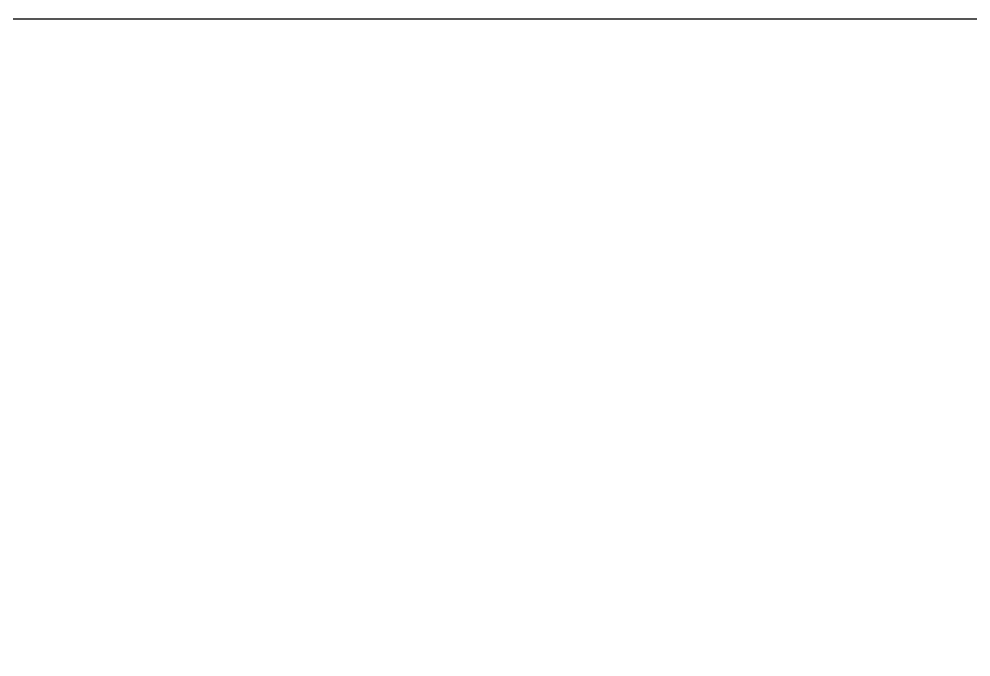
# Model space of a CAD drawing. Extents: x 4 to 307, y 9 to 217.
# Drawn here: x 258.827 to 262.819, y 94.58 to 97.257 of the extents above; entities that cross this region are included whole.
import ezdxf

# ---------------------------------------------------------------- set-up
doc = ezdxf.new("R2010")
doc.units = 0
doc.header["$MEASUREMENT"] = 0
doc.layers.add('EBENE_1', color=7, linetype='CONTINUOUS')

msp = doc.modelspace()

# ---------------------------------------------------------------- linework, layer by layer
at = {"layer": 'EBENE_1'}
msp.add_open_spline([(278.5113, 13.3604), (278.5113, 13.3604), (268.9354, 13.3604), (268.9354, 13.3604), (268.9354, 13.3604), (268.9354, 9.4489), (268.9354, 9.4489), (268.9354, 9.4489), (258.9532, 9.4489), (258.9532, 9.4489), (258.9532, 9.4489), (258.9532, 13.3604), (258.9532, 13.3604), (258.9532, 13.3604), (228.9302, 13.3604), (228.9302, 13.3604), (228.9302, 13.3604), (228.9302, 9.4489), (228.9302, 9.4489), (228.9302, 9.4489), (218.948, 9.4489), (218.948, 9.4489), (218.948, 9.4489), (218.948, 13.3604), (218.948, 13.3604), (218.948, 13.3604), (208.5087, 13.3604), (208.5087, 13.3604), (208.5087, 13.3604), (208.5087, 32.3343), (208.5087, 32.3343), (208.5087, 32.3343), (208.5087, 32.3343), (208.5087, 32.3343), (208.5087, 32.3343), (204.6478, 32.3343), (204.6478, 32.3343), (203.1746, 32.3343), (201.3205, 33.2996), (199.9745, 34.595), (199.3396, 35.2299), (198.5265, 36.1949), (198.1961, 36.9824), (197.4344, 36.0933), (197.5612, 33.2996), (197.5612, 32.2833), (199.1869, 29.6926), (200.9901, 30.8102), (202.7936, 28.9306), (205.283, 26.3398), (201.6254, 21.9966), (198.6281, 23.9524), (198.4755, 24.054), (198.3487, 24.1556), (198.1961, 24.3076), (198.1961, 24.3076), (198.1961, 24.3076), (198.1961, 24.3076), (198.1961, 24.3076), (198.1961, 24.3076), (198.1961, 24.3076), (198.1961, 24.3076), (198.1961, 24.3076), (198.1961, 24.3076), (196.9518, 25.6033), (196.9769, 27.2797), (196.0371, 28.7021), (195.5803, 28.2956), (195.0211, 28.0672), (194.4372, 28.0162), (194.1829, 26.8225), (194.9705, 25.5778), (194.7166, 24.2063), (193.929, 20.0915), (187.8839, 21.2091), (188.5443, 25.2729), (188.8489, 27.1274), (190.373, 27.3558), (191.1857, 28.8034), (190.805, 29.2861), (190.4746, 29.8449), (190.2459, 30.4292), (188.0362, 30.353), (185.471, 25.8065), (183.1848, 29.4893), (181.4323, 33.0454), (184.455, 34.8995), (187.63, 34.0613), (189.0525, 33.6807), (190.5001, 33.2738), (191.1351, 35.2551), (192.0497, 38.0494), (193.98, 44.5262), (197.5867, 45.2631), (201.397, 46.0248), (201.727, 40.2842), (204.5971, 40.2842), (204.5971, 40.2842), (204.5971, 40.2842), (204.5971, 40.2842), (204.5971, 40.2842), (204.5971, 40.2842), (204.5971, 40.2842), (204.5971, 40.2842), (208.5087, 40.2842), (208.5087, 40.2842), (208.5087, 64.0333), (208.5087, 74.7269), (208.5087, 93.3449), (208.5087, 93.3449), (218.5163, 93.3449), (218.5163, 93.3449), (218.5163, 93.3449), (218.5163, 97.2568), (218.5163, 97.2568), (218.5163, 97.2568), (228.524, 97.2568), (228.524, 97.2568), (228.524, 97.2568), (228.524, 93.3449), (228.524, 93.3449), (228.524, 93.3449), (258.5212, 93.3449), (258.5212, 93.3449), (258.5212, 93.3449), (258.5212, 97.2568), (258.5212, 97.2568), (258.5212, 97.2568), (268.5288, 97.2568), (268.5288, 97.2568), (268.5288, 97.2568), (268.5288, 93.3449), (268.5288, 93.3449), (268.5288, 93.3449), (278.5113, 93.3449), (278.5113, 93.3449), (278.5113, 84.2519), (278.5113, 76.835), (278.5113, 68.8851), (278.5365, 68.8851), (278.5365, 68.8851), (278.5365, 68.8851), (278.5365, 68.8851), (282.3974, 68.8851), (282.3974, 68.8851), (285.3437, 68.5802), (287.6553, 66.7005), (288.5187, 65.0496), (288.9252, 64.2621), (289.4078, 63.0684), (289.4585, 62.2302), (290.449, 62.8396), (291.2365, 65.5068), (291.5414, 66.4973), (290.8048, 69.4435), (288.7729, 68.9612), (287.6298, 71.3232), (286.0802, 74.5747), (290.9065, 77.546), (293.1416, 74.7269), (293.2688, 74.5998), (293.3701, 74.4475), (293.4462, 74.2694), (293.4462, 74.2694), (293.4462, 74.2694), (293.4462, 74.2694), (293.4462, 74.2694), (293.4462, 74.2443), (293.4462, 74.2443), (293.4462, 74.2443), (293.4462, 74.2443), (293.4462, 74.2443), (294.2086, 72.644), (293.6498, 71.0438), (294.107, 69.3929), (294.6909, 69.6468), (295.2752, 69.6978), (295.8595, 69.5452), (296.4689, 70.6121), (296.1134, 72.0342), (296.7738, 73.2535), (298.8312, 76.9111), (304.2159, 73.9649), (302.3108, 70.3072), (301.4474, 68.6308), (299.8982, 68.8851), (298.6786, 67.7926), (298.9074, 67.2083), (299.0345, 66.5734), (299.06, 65.964), (301.168, 65.329), (305.0541, 68.8086), (306.0701, 64.5921), (306.6034, 60.6806), (303.1748, 59.8679), (300.4315, 61.671), (299.1613, 62.5092), (297.9169, 63.3223), (296.6977, 61.6459), (294.9703, 59.2836), (291.0842, 53.7466), (287.4521, 54.1783), (283.5911, 54.6355), (284.6581, 60.0201), (282.4481, 60.9345), (282.4481, 60.9345), (278.5113, 60.9345), (278.5113, 60.9345), (278.5113, 39.7513), (278.5113, 30.7592), (278.5113, 13.3604)], degree=3, knots=[0, 0, 0, 0, 1, 1, 1, 2, 2, 2, 3, 3, 3, 4, 4, 4, 5, 5, 5, 6, 6, 6, 7, 7, 7, 8, 8, 8, 9, 9, 9, 10, 10, 10, 11, 11, 11, 12, 12, 12, 13, 13, 13, 14, 14, 14, 15, 15, 15, 16, 16, 16, 17, 17, 17, 18, 18, 18, 19, 19, 19, 20, 20, 20, 21, 21, 21, 22, 22, 22, 23, 23, 23, 24, 24, 24, 25, 25, 25, 26, 26, 26, 27, 27, 27, 28, 28, 28, 29, 29, 29, 30, 30, 30, 31, 31, 31, 32, 32, 32, 33, 33, 33, 34, 34, 34, 35, 35, 35, 36, 36, 36, 37, 37, 37, 38, 38, 38, 39, 39, 39, 40, 40, 40, 41, 41, 41, 42, 42, 42, 43, 43, 43, 44, 44, 44, 45, 45, 45, 46, 46, 46, 47, 47, 47, 48, 48, 48, 49, 49, 49, 50, 50, 50, 51, 51, 51, 52, 52, 52, 53, 53, 53, 54, 54, 54, 55, 55, 55, 56, 56, 56, 57, 57, 57, 58, 58, 58, 59, 59, 59, 60, 60, 60, 61, 61, 61, 62, 62, 62, 63, 63, 63, 64, 64, 64, 65, 65, 65, 66, 66, 66, 67, 67, 67, 68, 68, 68, 69, 69, 69, 70, 70, 70, 70], dxfattribs=at)

doc.saveas('drawing.dxf')
